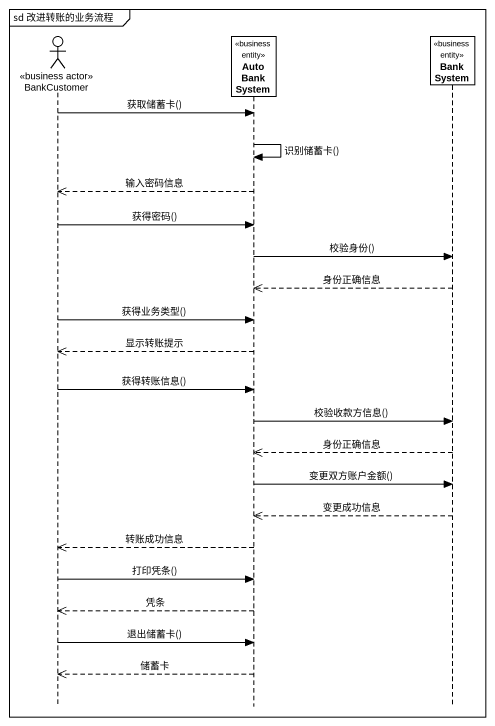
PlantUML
@startuml
mainframe sd 改进转账的业务流程
hide footbox
actor BankCustomer <<business actor>>
participant AutoBankSystem <<business entity>>
participant BankSystem <<business entity>>

BankCustomer -> AutoBankSystem : 获取储蓄卡()
AutoBankSystem -> AutoBankSystem : 识别储蓄卡()
AutoBankSystem -->> BankCustomer : 输入密码信息
BankCustomer -> AutoBankSystem : 获得密码()
AutoBankSystem -> BankSystem : 校验身份()
BankSystem -->> AutoBankSystem : 身份正确信息
BankCustomer -> AutoBankSystem : 获得业务类型()
AutoBankSystem -->> BankCustomer : 显示转账提示
BankCustomer -> AutoBankSystem : 获得转账信息()
AutoBankSystem -> BankSystem : 校验收款方信息()
BankSystem -->> AutoBankSystem : 身份正确信息
AutoBankSystem -> BankSystem : 变更双方账户金额()
BankSystem -->> AutoBankSystem : 变更成功信息
AutoBankSystem -->> BankCustomer : 转账成功信息
BankCustomer -> AutoBankSystem : 打印凭条()
AutoBankSystem -->> BankCustomer : 凭条
BankCustomer -> AutoBankSystem : 退出储蓄卡()
AutoBankSystem -->> BankCustomer : 储蓄卡
@enduml
